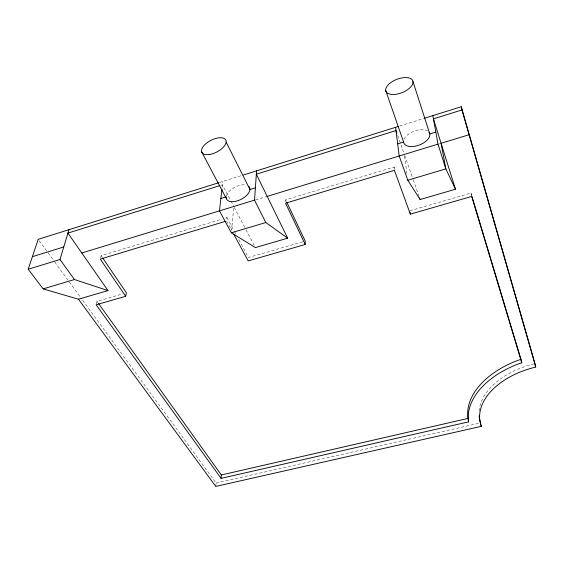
<?xml version="1.0" encoding="UTF-8"?>
<svg xmlns="http://www.w3.org/2000/svg" width="564" height="564" viewBox="0 0 564 564"><rect width="100%" height="100%" fill="white"/><g stroke="black" fill="none" stroke-linecap="round" stroke-linejoin="round"><path stroke-width="0.42" stroke-dasharray="2.82 2.11" d="M285.603 201.51L285.652 199.832L394.039 167.022L394.941 169.496M215.786 486.429L216.082 483.038L82.266 299.731M233.679 208.32L231.585 230.182L226.643 220.975L226.989 217.591L225.311 218.099M222.124 187.375L222.794 181.467M96.317 304.102L96.987 301.345L123.044 293.802M100.625 257.741L101.139 255.689L221.955 219.114M219.431 182.524L241.737 175.531M399.735 126.005L423.726 118.482M220.736 185.33L222.413 184.809L230.577 200.354M255.527 199.952L267.195 196.385M439.419 143.813L441.083 143.298M302.706 241.794L248.442 257.501L238.128 238.311M409.908 210.753L470.968 193.078L471.73 195.609M216.082 483.038L478.998 423.275M39.219 240.757L47.517 252.129M48.032 252.834L54.257 261.365M54.779 262.07L81.745 299.019M96.987 301.345L98.009 302.776M101.139 255.689L102.133 257.142M226.989 217.591L234.004 230.634M234.42 231.402L235.653 233.707M230.986 201.129L233.44 205.789M234.25 207.34L245.643 229.012M246.045 229.788L254.181 245.269M285.652 199.832L286.406 201.418M397.74 135.508L403.803 152.851M404.67 155.326L412.968 179.07M413.257 179.888L418.981 196.258M470.968 193.078L471.504 195.602M404.607 156.221L407.116 175.08M394.039 167.022L394.328 169.51M226.326 196.145A12.909 6.824 -27.3 0 1 234.18 187.579A12.909 6.824 -27.3 0 1 246.165 185.013M404.028 139.273A13.783 7.417 -20.7 0 1 414.413 131.031A13.783 7.417 -20.7 0 1 427.413 130.813M479.097 411.029A69.999 43.647 -10.8 0 1 533.896 363.865"/><path stroke-width="0.85" d="M233.686 234.039L248.195 260.928L305.194 244.48L305.209 241.068L286.78 202.208M221.927 189.081L219.452 210.851L231.332 232.805L255.4 247.589L287.668 238.177L265.799 222.54L254.526 200.142L256.564 170.878M471.983 196.455L520.96 359.282L521.749 362.751L517.801 364.168A82.006 50.95 -10.8 0 0 468.31 419.835L468.564 421.865L221.053 478.371L221.335 474.973L98.524 303.488M221.053 478.371L96.148 304.793L125.68 296.276L126.406 292.829L102.627 257.875M219.897 185.598L67.913 233.094L108.006 290.594L74.476 279.547L60.003 259.532L68.928 229.696M108.006 290.594L78.459 299.216L43.153 288.881L28.2 269.239L38.176 239.34L218.585 182.785M520.96 359.282L517.019 360.699A81.71 50.971 -10.8 0 0 467.746 416.387L468.564 421.865M243.387 175.009L398.078 126.519M424.551 118.221L461.246 106.723L534.961 363.611L535.476 367.143A70.246 43.625 -10.7 0 0 480.542 423.938L481.318 426.328L215.786 486.429L78.459 299.216M461.246 106.723L461.972 109.938L433.413 118.863L455.5 189.215L420.124 199.536L407.793 180.226L399.192 155.967L395.597 127.302M32.395 256.662L63.753 246.983M220.862 198.479L226.206 196.822M255.386 187.819L249.944 189.497L226.15 142.135M397.676 143.883L403.584 142.058A13.783 7.417 -20.7 0 0 419.56 144.941A13.783 7.417 -20.7 0 0 429.028 132.18M435.824 132.103L429.81 133.964L412.968 81.526A14.417 7.135 -21.3 0 0 391.515 82.076A14.417 7.135 -21.3 0 0 393.517 94.491A14.417 7.135 -21.3 0 0 412.968 81.526M28.2 269.239L60.003 259.532M81.787 252.989L254.526 200.142M267.195 196.385L438.009 144.116L432.828 115.627M469.1 134.747L441.083 143.298L445.849 168.883L455.5 189.215M224.958 221.483L100.279 259.109L125.68 296.276M43.153 288.881L74.476 279.547M231.332 232.805L265.799 222.54M407.793 180.226L445.849 168.883L438.009 144.116M305.194 244.48L285.553 203.195L394.426 170.342L410.352 214.137L471.68 196.441L521.749 362.751M221.335 474.973L468.007 418.417M201.686 151.927L226.397 198.683M287.668 238.177L256.338 174.205L396.006 130.552L396.873 133.033M419.553 197.901L420.124 199.536M385.677 90.381L403.584 142.058M461.972 109.938L535.8 367.072M481.318 426.328L479.943 420.49A69.999 43.647 -10.8 0 1 479.118 415.837M410.134 212.445L410.352 214.137M249.076 186.628A12.909 6.824 -27.3 0 1 240.468 199.663A12.909 6.824 -27.3 0 1 226.185 197.478M209.836 154.437A13.466 6.535 -27.3 0 0 225.952 140.344A13.466 6.535 -27.3 0 0 205.74 143.827A13.466 6.535 -27.3 0 0 209.836 154.437"/></g></svg>
